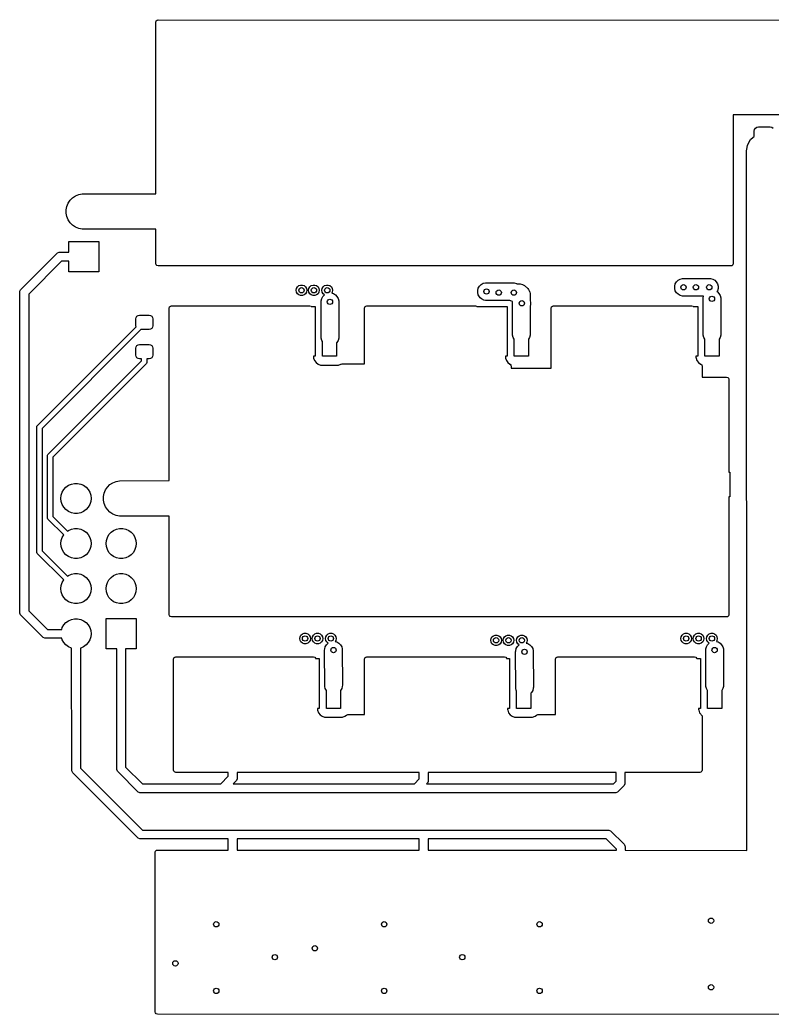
# Model space of a CAD drawing. Extents: x 40 to 339, y -158 to -43.
# Drawn here: x 203.1 to 245.4, y -157.7 to -101.7 of the extents above; entities that cross this region are included whole.
import ezdxf

# ---------------------------------------------------------------- set-up
doc = ezdxf.new("R2010")
doc.units = 0
doc.layers.add('BLACK', color=7, linetype='CONTINUOUS')

msp = doc.modelspace()

# ---------------------------------------------------------------- linework, layer by layer
at = {"layer": 'BLACK', "linetype": 'CONTINUOUS'}
for p, q in [((210.75, -101.775361), (210.769685, -101.708322)), ((210.75, -111.437175), (210.75, -101.775361)), ((210.769685, -101.708322), (210.822489, -101.662567)), ((210.822489, -101.662567), (210.874026, -101.651362)), ((210.874026, -101.651362), (328, -101.682198)), ((246.75, -107), (243.25, -107)), ((243.25, -107), (243.25, -115.376)), ((244.425, -107.919807), (244.44403, -107.824136)), ((244.425, -108.207111), (244.425, -107.919807)), ((244.44403, -107.824136), (244.498223, -107.74303)), ((244.498223, -107.74303), (244.579329, -107.688837)), ((244.579329, -107.688837), (244.675, -107.669807)), ((244.675, -107.669807), (245.325, -107.669807)), ((245.325, -107.669807), (245.420671, -107.688837)), ((245.420671, -107.688837), (245.501777, -107.74303)), ((244.04306, -108.729522), (244.118079, -108.54841)), ((244.118079, -108.54841), (244.22699, -108.385414)), ((244.22699, -108.385414), (244.365607, -108.246797)), ((244.365607, -108.246797), (244.425, -108.207111)), ((244, -109.019807), (244.004815, -108.92179)), ((244.004587, -148.391494), (244, -109.019807)), ((244.004815, -108.92179), (244.04306, -108.729522)), ((206.409715, -111.47806), (206.601983, -111.439815)), ((206.601983, -111.439815), (210.75, -111.437175)), ((205.74306, -112.144715), (205.818079, -111.963603)), ((205.818079, -111.963603), (205.92699, -111.800607)), ((205.92699, -111.800607), (206.065607, -111.66199)), ((206.065607, -111.66199), (206.228603, -111.553079)), ((206.228603, -111.553079), (206.409715, -111.47806)), ((205.704815, -112.336983), (205.74306, -112.144715)), ((205.704815, -112.533017), (205.704815, -112.336983)), ((205.74306, -112.725285), (205.704815, -112.533017)), ((205.818079, -112.906397), (205.74306, -112.725285)), ((205.92699, -113.069393), (205.818079, -112.906397)), ((206.065607, -113.20801), (205.92699, -113.069393)), ((206.228603, -113.316921), (206.065607, -113.20801)), ((206.409715, -113.39194), (206.228603, -113.316921)), ((206.601983, -113.430185), (206.409715, -113.39194)), ((206.7, -113.435), (206.601983, -113.430185)), ((210.75, -113.432423), (206.7, -113.435)), ((210.75, -115.376), (210.75, -113.432423)), ((205.85, -114.727919), (205.85, -114.125)), ((205.85, -114.125), (207.55, -114.125)), ((207.55, -114.125), (207.55, -115.825)), ((203.142431, -116.835808), (205.173223, -114.798223)), ((205.173223, -114.798223), (205.211102, -114.767137)), ((205.211102, -114.767137), (205.211107, -114.767133)), ((205.211107, -114.767133), (205.301227, -114.729804)), ((205.301227, -114.729804), (205.85, -114.727919)), ((205.447463, -115.224665), (203.595237, -117.083087)), ((205.85, -115.223282), (205.447463, -115.224665)), ((205.85, -115.825), (205.85, -115.223282)), ((210.761206, -115.427511), (210.75, -115.376)), ((243.25, -115.376), (243.230315, -115.443039)), ((207.55, -115.825), (205.85, -115.825)), ((210.806961, -115.480315), (210.761206, -115.427511)), ((210.874, -115.5), (210.806961, -115.480315)), ((243.126, -115.5), (210.874, -115.5)), ((243.177511, -115.488794), (243.126, -115.5)), ((243.230315, -115.443039), (243.177511, -115.488794)), ((229.05812, -116.540824), (229.171158, -116.47556)), ((229.171158, -116.47556), (229.297237, -116.441777)), ((229.297237, -116.441777), (229.427763, -116.441777)), ((229.427763, -116.441777), (229.470694, -116.45328)), ((229.470694, -116.45328), (230, -116.45)), ((230, -116.45), (230.063, -116.454129)), ((230.063, -116.454129), (230.85, -116.45)), ((230.85, -116.45), (230.915248, -116.454277)), ((230.915248, -116.454277), (230.915263, -116.454277)), ((230.915263, -116.454277), (231.041342, -116.48806)), ((231.041342, -116.48806), (231.064766, -116.501583)), ((231.064766, -116.501583), (231.2, -116.5)), ((231.2, -116.5), (231.265248, -116.504277)), ((239.98806, -116.508658), (240.053323, -116.395619)), ((240.053323, -116.395619), (240.145619, -116.303323)), ((240.145619, -116.303323), (240.258658, -116.23806)), ((240.258658, -116.23806), (240.384737, -116.204278)), ((240.384737, -116.204278), (240.5, -116.2)), ((240.5, -116.2), (240.551077, -116.203348)), ((240.551077, -116.203348), (241.15, -116.2)), ((241.15, -116.2), (241.18949, -116.202588)), ((241.18949, -116.202588), (241.35, -116.2)), ((241.35, -116.2), (241.402745, -116.203457)), ((241.402745, -116.203457), (241.9, -116.2)), ((241.9, -116.2), (241.965263, -116.204278)), ((241.965263, -116.204278), (242.091342, -116.23806)), ((242.091342, -116.23806), (242.204381, -116.303323)), ((242.204381, -116.303323), (242.296677, -116.395619)), ((242.296677, -116.395619), (242.36194, -116.508658)), ((203.1, -116.975), (203.104804, -116.926227)), ((203.104804, -135.048773), (203.1, -116.975)), ((203.104804, -116.926227), (203.142133, -116.836107)), ((203.142133, -116.836107), (203.142431, -116.835808)), ((218.65, -116.86875), (218.668092, -116.766144)), ((218.668092, -116.971356), (218.65, -116.86875)), ((218.668092, -116.766144), (218.720187, -116.675914)), ((218.720187, -117.061586), (218.668092, -116.971356)), ((218.720187, -116.675914), (218.8, -116.608942)), ((218.8, -117.128558), (218.720187, -117.061586)), ((218.8, -116.608942), (218.897906, -116.573308)), ((218.897906, -116.573308), (219.002094, -116.573308)), ((219.002094, -116.573308), (219.1, -116.608942)), ((219.1, -116.608942), (219.179813, -116.675914)), ((219.179813, -117.061586), (219.1, -117.128558)), ((219.179813, -116.675914), (219.231908, -116.766144)), ((219.231908, -116.971356), (219.179813, -117.061586)), ((219.231908, -116.766144), (219.25, -116.86875)), ((219.25, -116.86875), (219.231908, -116.971356)), ((219.35, -116.86875), (219.368092, -116.766144)), ((219.368092, -116.971356), (219.35, -116.86875)), ((219.368092, -116.766144), (219.420187, -116.675914)), ((219.420187, -117.061586), (219.368092, -116.971356)), ((219.420187, -116.675914), (219.5, -116.608942)), ((219.5, -117.128558), (219.420187, -117.061586)), ((219.5, -116.608942), (219.597906, -116.573308)), ((219.597906, -116.573308), (219.702094, -116.573308)), ((219.702094, -116.573308), (219.8, -116.608942)), ((219.8, -116.608942), (219.879813, -116.675914)), ((219.879813, -117.061586), (219.8, -117.128558)), ((219.879813, -116.675914), (219.931908, -116.766144)), ((219.931908, -116.971356), (219.879813, -117.061586)), ((219.931908, -116.766144), (219.95, -116.86875)), ((219.95, -116.86875), (219.931908, -116.971356)), ((220.1, -116.86875), (220.118092, -116.766144)), ((220.118092, -116.971356), (220.1, -116.86875)), ((220.118092, -116.766144), (220.170187, -116.675914)), ((220.170187, -117.061586), (220.118092, -116.971356)), ((220.170187, -116.675914), (220.25, -116.608942)), ((220.244091, -117.1236), (220.170187, -117.061586)), ((220.25, -116.608942), (220.347906, -116.573308)), ((220.347906, -116.573308), (220.452094, -116.573308)), ((220.452094, -116.573308), (220.55, -116.608942)), ((220.55, -116.608942), (220.629813, -116.675914)), ((220.629813, -116.675914), (220.681908, -116.766144)), ((220.681908, -116.971356), (220.647142, -117.03157)), ((220.647142, -117.03157), (220.741342, -117.05681)), ((220.681908, -116.766144), (220.7, -116.86875)), ((220.7, -116.86875), (220.681908, -116.971356)), ((220.741342, -117.05681), (220.854381, -117.122073)), ((228.866777, -116.872237), (228.90056, -116.746158)), ((228.866777, -117.002763), (228.866777, -116.872237)), ((228.90056, -117.128842), (228.866777, -117.002763)), ((228.90056, -116.746158), (228.965824, -116.63312)), ((228.965824, -116.63312), (229.05812, -116.540824)), ((231.265248, -116.504277), (231.265263, -116.504277)), ((231.265263, -116.504277), (231.391342, -116.53806)), ((231.391342, -116.53806), (231.504381, -116.603323)), ((231.504381, -116.603323), (231.504437, -116.603379)), ((231.504437, -116.603379), (231.678554, -116.771447)), ((231.678554, -116.771447), (231.721669, -116.820611)), ((231.721669, -116.820611), (231.721677, -116.820619)), ((231.721677, -116.820619), (231.78694, -116.933658)), ((231.78694, -116.933658), (231.791527, -116.950777)), ((231.791527, -116.950777), (231.820723, -117.059737)), ((231.820723, -117.059737), (231.820723, -117.059857)), ((231.820723, -117.059857), (231.823992, -117.453637)), ((239.954278, -116.634737), (239.98806, -116.508658)), ((239.954278, -116.765263), (239.954278, -116.634737)), ((239.98806, -116.891342), (239.954278, -116.765263)), ((240.053323, -117.004381), (239.98806, -116.891342)), ((240.145619, -117.096677), (240.053323, -117.004381)), ((242.36194, -116.891342), (242.333211, -116.9411)), ((242.333211, -116.9411), (242.354381, -116.953323)), ((242.354381, -116.953323), (242.446677, -117.045619)), ((242.36194, -116.508658), (242.395722, -116.634737)), ((242.395722, -116.765263), (242.36194, -116.891342)), ((242.395722, -116.634737), (242.395722, -116.765263)), ((242.446677, -117.045619), (242.51194, -117.158658)), ((203.595237, -117.083087), (203.599974, -134.902605)), ((218.897906, -117.164192), (218.8, -117.128558)), ((219.002094, -117.164192), (218.897906, -117.164192)), ((219.1, -117.128558), (219.002094, -117.164192)), ((219.597906, -117.164192), (219.5, -117.128558)), ((219.702094, -117.164192), (219.597906, -117.164192)), ((219.8, -117.128558), (219.702094, -117.164192)), ((220.05, -117.51875), (220.054278, -117.453487)), ((220.054278, -119.564013), (220.05, -117.51875)), ((220.054278, -117.453487), (220.08806, -117.327408)), ((220.08806, -117.327408), (220.153323, -117.214369)), ((220.153323, -117.214369), (220.244091, -117.1236)), ((220.854381, -117.122073), (220.946677, -117.214369)), ((220.946677, -117.214369), (221.01194, -117.327408)), ((221.01194, -117.327408), (221.045722, -117.453487)), ((221.045722, -117.453487), (221.05, -119.49875)), ((228.965824, -117.24188), (228.90056, -117.128842)), ((229.008947, -117.291053), (228.965824, -117.24188)), ((229.070609, -117.346667), (229.008947, -117.291053)), ((229.070619, -117.346677), (229.070609, -117.346667)), ((229.183658, -117.41194), (229.070619, -117.346677)), ((229.199348, -117.416144), (229.183658, -117.41194)), ((229.309737, -117.445723), (229.199348, -117.416144)), ((229.309752, -117.445723), (229.309737, -117.445723)), ((229.375, -117.45), (229.309752, -117.445723)), ((230.037373, -117.445894), (229.375, -117.45)), ((230.1, -117.45), (230.037373, -117.445894)), ((230.682681, -117.446942), (230.1, -117.45)), ((230.708658, -117.46194), (230.682681, -117.446942)), ((230.735301, -117.469079), (230.708658, -117.46194)), ((230.828063, -117.493934), (230.735301, -117.469079)), ((230.825, -117.625), (230.828684, -117.568789)), ((230.828684, -117.568789), (230.828063, -117.493934)), ((231.823992, -117.453637), (231.827483, -117.466664)), ((231.827483, -117.466664), (231.845723, -117.534737)), ((231.845723, -117.534737), (231.845723, -117.665263)), ((240.258658, -117.16194), (240.145619, -117.096677)), ((240.384737, -117.195722), (240.258658, -117.16194)), ((240.45, -117.2), (240.384737, -117.195722)), ((241.094993, -117.196394), (240.45, -117.2)), ((241.15, -117.2), (241.094993, -117.196394)), ((241.310509, -117.197411), (241.15, -117.2)), ((241.35, -117.2), (241.310509, -117.197411)), ((241.577406, -117.198418), (241.35, -117.2)), ((241.55, -117.35), (241.554278, -117.284737)), ((241.554278, -119.395263), (241.55, -117.35)), ((241.554278, -117.284737), (241.577406, -117.198418)), ((242.51194, -117.158658), (242.545722, -117.284737)), ((242.545722, -117.284737), (242.55, -119.33)), ((211.5, -117.874), (211.519685, -117.806961)), ((211.5, -127.582735), (211.5, -117.874)), ((211.519685, -117.806961), (211.572489, -117.761206)), ((211.572489, -117.761206), (211.624, -117.75)), ((211.624, -117.75), (219.4255, -117.75)), ((219.4255, -117.75), (219.492539, -117.769685)), ((219.492539, -117.769685), (219.501477, -117.78)), ((219.501477, -117.78), (219.725, -117.78)), ((219.725, -117.78), (219.725, -118.58)), ((222.5, -117.874), (222.519685, -117.806961)), ((222.5, -121), (222.5, -117.874)), ((222.519685, -117.806961), (222.525, -117.802355)), ((222.525, -117.802355), (222.525, -117.78)), ((222.525, -117.78), (222.5508, -117.78)), ((222.5508, -117.78), (222.572489, -117.761206)), ((222.572489, -117.761206), (222.624, -117.75)), ((222.624, -117.75), (228.733817, -117.75)), ((228.733817, -117.75), (228.800856, -117.769685)), ((228.800856, -117.769685), (228.802708, -117.770898)), ((228.802708, -117.770898), (228.81633, -117.78)), ((228.81633, -117.78), (230.525, -117.78)), ((230.525, -117.78), (230.525, -118.58)), ((230.829278, -119.395263), (230.825, -117.625)), ((231.845723, -117.665263), (231.821198, -117.75679)), ((231.821198, -117.75679), (231.825, -119.33)), ((233, -117.874), (233.019685, -117.806961)), ((233, -121.25), (233, -117.874)), ((233.019685, -117.806961), (233.072489, -117.761206)), ((233.072489, -117.761206), (233.124, -117.75)), ((233.124, -117.75), (240.9255, -117.75)), ((240.9255, -117.75), (240.992539, -117.769685)), ((240.992539, -117.769685), (241.001477, -117.78)), ((241.001477, -117.78), (241.25, -117.78)), ((241.25, -117.78), (241.25, -118.58)), ((209.625, -118.475), (209.640224, -118.398463)), ((209.625, -118.875), (209.625, -118.475)), ((209.640224, -118.398463), (209.683579, -118.333579)), ((209.683579, -118.333579), (209.748463, -118.290224)), ((209.748463, -118.290224), (209.825, -118.275)), ((209.825, -118.275), (210.375, -118.275)), ((210.375, -118.275), (210.451537, -118.290224)), ((210.451537, -118.290224), (210.516421, -118.333579)), ((210.516421, -118.333579), (210.559776, -118.398463)), ((210.559776, -118.398463), (210.575, -118.475)), ((210.575, -118.475), (210.575, -118.875)), ((219.725, -118.58), (219.725, -120.58)), ((230.525, -118.58), (230.525, -120.58)), ((241.25, -118.58), (241.25, -120.58)), ((204.075279, -124.491665), (209.635471, -118.927643)), ((209.908274, -119.075), (204.347156, -124.639947)), ((209.635471, -118.927643), (209.625, -118.875)), ((210.375, -119.075), (209.908274, -119.075)), ((210.451537, -119.059776), (210.375, -119.075)), ((210.516421, -119.016421), (210.451537, -119.059776)), ((210.559776, -118.951537), (210.516421, -119.016421)), ((210.575, -118.875), (210.559776, -118.951537)), ((220.08806, -119.690092), (220.054278, -119.564013)), ((220.125, -119.754074), (220.08806, -119.690092)), ((220.125, -120.58), (220.125, -119.754074)), ((220.946677, -119.803131), (220.925, -119.824808)), ((220.925, -119.824808), (220.925, -120.58)), ((221.01194, -119.690092), (220.946677, -119.803131)), ((221.045722, -119.564013), (221.01194, -119.690092)), ((221.05, -119.49875), (221.045722, -119.564013)), ((230.86306, -119.521342), (230.829278, -119.395263)), ((230.925, -119.628625), (230.86306, -119.521342)), ((230.925, -120.58), (230.925, -119.628625)), ((231.78694, -119.521342), (231.725, -119.628625)), ((231.725, -119.628625), (231.725, -120.58)), ((231.820722, -119.395263), (231.78694, -119.521342)), ((231.825, -119.33), (231.820722, -119.395263)), ((241.58806, -119.521342), (241.554278, -119.395263)), ((241.65, -119.628625), (241.58806, -119.521342)), ((241.65, -120.58), (241.65, -119.628625)), ((242.51194, -119.521342), (242.45, -119.628625)), ((242.45, -119.628625), (242.45, -120.58)), ((242.545722, -119.395263), (242.51194, -119.521342)), ((242.55, -119.33), (242.545722, -119.395263)), ((209.625, -120.125), (209.640224, -120.048463)), ((209.625, -120.525), (209.625, -120.125)), ((209.640224, -120.048463), (209.683579, -119.983579)), ((209.683579, -119.983579), (209.748463, -119.940224)), ((209.748463, -119.940224), (209.825, -119.925)), ((209.825, -119.925), (210.375, -119.925)), ((210.375, -119.925), (210.451537, -119.940224)), ((210.451537, -119.940224), (210.516421, -119.983579)), ((210.516421, -119.983579), (210.559776, -120.048463)), ((210.559776, -120.048463), (210.575, -120.125)), ((210.575, -120.125), (210.575, -120.525)), ((204.675279, -126.116665), (209.952434, -120.835465)), ((210.224721, -120.983335), (204.947195, -126.264904)), ((209.640224, -120.601537), (209.625, -120.525)), ((209.683579, -120.666421), (209.640224, -120.601537)), ((209.748463, -120.709776), (209.683579, -120.666421)), ((209.825, -120.725), (209.748463, -120.709776)), ((209.951908, -120.725), (209.825, -120.725)), ((209.952434, -120.835465), (209.951908, -120.725)), ((210.247118, -120.929263), (210.224721, -120.983335)), ((210.25, -120.9), (210.247118, -120.929263)), ((210.375, -120.725), (210.249165, -120.725)), ((210.249165, -120.725), (210.25, -120.9)), ((210.451537, -120.709776), (210.375, -120.725)), ((210.516421, -120.666421), (210.451537, -120.709776)), ((210.559776, -120.601537), (210.516421, -120.666421)), ((210.575, -120.525), (210.559776, -120.601537)), ((219.725, -120.58), (219.6245, -120.58)), ((219.6245, -120.58), (219.6245, -120.62787)), ((219.6245, -120.62787), (219.624501, -120.627876)), ((219.624501, -120.627876), (219.630908, -120.687483)), ((219.630908, -120.687483), (219.681202, -120.822328)), ((219.681202, -120.822328), (219.681206, -120.822335)), ((219.681206, -120.822335), (219.767452, -120.937544)), ((219.767452, -120.937544), (219.767455, -120.937547)), ((219.767455, -120.937547), (219.882664, -121.023793)), ((220.925, -120.58), (220.125, -120.58)), ((230.525, -120.58), (230.4245, -120.58)), ((230.4245, -120.58), (230.4245, -120.62787)), ((230.4245, -120.62787), (230.424501, -120.627876)), ((230.424501, -120.627876), (230.430908, -120.687483)), ((230.430908, -120.687483), (230.481202, -120.822328)), ((230.481202, -120.822328), (230.481206, -120.822335)), ((230.481206, -120.822335), (230.567452, -120.937544)), ((230.567452, -120.937544), (230.567455, -120.937547)), ((230.567455, -120.937547), (230.682663, -121.023792)), ((231.725, -120.58), (230.925, -120.58)), ((241.25, -120.58), (241.1495, -120.58)), ((241.1495, -120.58), (241.1495, -120.62787)), ((241.1495, -120.62787), (241.149501, -120.627876)), ((241.149501, -120.627876), (241.155908, -120.687483)), ((241.155908, -120.687483), (241.206202, -120.822328)), ((241.206202, -120.822328), (241.206206, -120.822335)), ((241.206206, -120.822335), (241.292452, -120.937544)), ((241.292452, -120.937544), (241.292455, -120.937547)), ((241.292455, -120.937547), (241.407664, -121.023793)), ((242.45, -120.58), (241.65, -120.58)), ((219.882664, -121.023793), (219.882671, -121.023797)), ((219.882671, -121.023797), (220.017517, -121.074091)), ((220.017517, -121.074091), (220.017516, -121.074091)), ((220.017516, -121.074091), (220.024444, -121.074835)), ((220.024444, -121.074835), (220.077127, -121.0805)), ((220.077127, -121.0805), (220.972872, -121.080499)), ((220.972872, -121.080499), (221.032483, -121.074091)), ((221.032483, -121.074091), (221.167331, -121.023796)), ((221.167331, -121.023796), (221.167336, -121.023791)), ((221.167336, -121.023791), (221.175109, -121.019548)), ((221.175109, -121.019548), (221.175933, -121.021057)), ((221.175933, -121.021057), (221.231543, -121.000316)), ((221.231543, -121.000316), (221.240389, -121)), ((221.240389, -121), (222.5, -121)), ((230.682663, -121.023792), (230.682665, -121.023793)), ((230.682665, -121.023793), (230.682669, -121.023796)), ((230.682669, -121.023796), (230.682673, -121.023797)), ((230.682673, -121.023797), (230.685424, -121.0253)), ((230.685424, -121.0253), (230.687649, -121.027525)), ((230.687649, -121.027525), (230.689769, -121.029112)), ((230.689769, -121.029112), (230.68954, -121.029416)), ((230.68954, -121.029416), (230.734831, -121.074704)), ((230.734831, -121.074704), (230.75, -121.134134)), ((230.75, -121.134134), (230.75, -121.25)), ((230.75, -121.25), (233, -121.25)), ((241.407664, -121.023793), (241.407666, -121.023794)), ((241.407666, -121.023794), (241.407669, -121.023796)), ((241.407669, -121.023796), (241.419331, -121.028145)), ((241.419331, -121.028145), (241.475264, -121.070014)), ((241.475264, -121.070014), (241.499684, -121.135477)), ((241.499684, -121.135477), (241.5, -121.144328)), ((241.5, -121.144328), (241.5, -121.75)), ((241.5, -121.75), (242.876, -121.75)), ((242.876, -121.75), (242.943039, -121.769685)), ((242.943039, -121.769685), (242.988794, -121.822489)), ((242.988794, -121.822489), (243, -121.874)), ((243, -121.874), (243, -127.1)), ((204.05, -124.575), (204.052882, -124.545736)), ((204.052882, -131.629263), (204.05, -124.575)), ((204.052882, -124.545736), (204.062159, -124.523339)), ((204.062159, -124.523339), (204.075279, -124.491665)), ((204.347156, -124.639947), (204.349976, -131.541789)), ((204.65, -126.2), (204.652882, -126.170736)), ((204.652882, -129.689263), (204.65, -126.2)), ((204.652882, -126.170736), (204.662159, -126.148339)), ((204.662159, -126.148339), (204.675279, -126.116665)), ((204.947195, -126.264904), (204.949951, -129.601712)), ((243, -127.1), (243.05, -127.1)), ((243.05, -127.1), (243.05, -128.5)), ((208.165607, -127.80699), (208.328603, -127.698079)), ((208.328603, -127.698079), (208.509715, -127.62306)), ((208.509715, -127.62306), (208.701983, -127.584815)), ((208.701983, -127.584815), (211.5, -127.582735)), ((205.428575, -128.403275), (205.483486, -128.234274)), ((205.483486, -128.234274), (205.572336, -128.080383)), ((205.572336, -128.080383), (205.691239, -127.948327)), ((205.691239, -127.948327), (205.835, -127.843878)), ((205.835, -127.843878), (205.997336, -127.771602)), ((205.997336, -127.771602), (206.171151, -127.734656)), ((206.171151, -127.734656), (206.348849, -127.734656)), ((206.348849, -127.734656), (206.522664, -127.771602)), ((206.522664, -127.771602), (206.685, -127.843878)), ((206.685, -127.843878), (206.828761, -127.948327)), ((206.828761, -127.948327), (206.947664, -128.080383)), ((206.947664, -128.080383), (207.036514, -128.234274)), ((207.036514, -128.234274), (207.091425, -128.403275)), ((207.84306, -128.289715), (207.918079, -128.108603)), ((207.918079, -128.108603), (208.02699, -127.945607)), ((208.02699, -127.945607), (208.165607, -127.80699)), ((205.41, -128.58), (205.428575, -128.403275)), ((205.428575, -128.756725), (205.41, -128.58)), ((205.483486, -128.925726), (205.428575, -128.756725)), ((207.091425, -128.756725), (207.036514, -128.925726)), ((207.091425, -128.403275), (207.11, -128.58)), ((207.11, -128.58), (207.091425, -128.756725)), ((207.804815, -128.481983), (207.84306, -128.289715)), ((207.804815, -128.678017), (207.804815, -128.481983)), ((207.84306, -128.870285), (207.804815, -128.678017)), ((243.05, -128.5), (243, -128.5)), ((243, -128.5), (243, -135.126)), ((205.572336, -129.079617), (205.483486, -128.925726)), ((205.691239, -129.211673), (205.572336, -129.079617)), ((205.835, -129.316122), (205.691239, -129.211673)), ((205.997336, -129.388398), (205.835, -129.316122)), ((206.685, -129.316122), (206.522664, -129.388398)), ((206.828761, -129.211673), (206.685, -129.316122)), ((206.947664, -129.079617), (206.828761, -129.211673)), ((207.036514, -128.925726), (206.947664, -129.079617)), ((207.918079, -129.051397), (207.84306, -128.870285)), ((208.02699, -129.214393), (207.918079, -129.051397)), ((208.165607, -129.35301), (208.02699, -129.214393)), ((208.328603, -129.461921), (208.165607, -129.35301)), ((204.675279, -129.743335), (204.652882, -129.689263)), ((204.693934, -129.766066), (204.675279, -129.743335)), ((205.564396, -130.634135), (204.693934, -129.766066)), ((204.949951, -129.601712), (205.776727, -130.426215)), ((206.171151, -129.425344), (205.997336, -129.388398)), ((206.348849, -129.425344), (206.171151, -129.425344)), ((206.522664, -129.388398), (206.348849, -129.425344)), ((208.509715, -129.53694), (208.328603, -129.461921)), ((208.701983, -129.575185), (208.509715, -129.53694)), ((208.8, -129.58), (208.701983, -129.575185)), ((211.5, -129.577993), (208.8, -129.58)), ((211.5, -135.126), (211.5, -129.577993)), ((205.776727, -130.426215), (205.835, -130.383878)), ((205.835, -130.383878), (205.997336, -130.311602)), ((205.997336, -130.311602), (206.171151, -130.274656)), ((206.171151, -130.274656), (206.348849, -130.274656)), ((206.348849, -130.274656), (206.522664, -130.311602)), ((206.522664, -130.311602), (206.685, -130.383878)), ((206.685, -130.383878), (206.828761, -130.488327)), ((206.828761, -130.488327), (206.947664, -130.620383)), ((208.112336, -130.620383), (208.231239, -130.488327)), ((208.231239, -130.488327), (208.375, -130.383878)), ((208.375, -130.383878), (208.537336, -130.311602)), ((208.537336, -130.311602), (208.711151, -130.274656)), ((208.711151, -130.274656), (208.888849, -130.274656)), ((208.888849, -130.274656), (209.062664, -130.311602)), ((209.062664, -130.311602), (209.225, -130.383878)), ((209.225, -130.383878), (209.368761, -130.488327)), ((209.368761, -130.488327), (209.487664, -130.620383)), ((205.41, -131.12), (205.428575, -130.943275)), ((205.428575, -130.943275), (205.483486, -130.774274)), ((205.483486, -130.774274), (205.564396, -130.634135)), ((206.947664, -130.620383), (207.036514, -130.774274)), ((207.036514, -130.774274), (207.091425, -130.943275)), ((207.091425, -130.943275), (207.11, -131.12)), ((207.95, -131.12), (207.968575, -130.943275)), ((207.968575, -130.943275), (208.023486, -130.774274)), ((208.023486, -130.774274), (208.112336, -130.620383)), ((209.487664, -130.620383), (209.576514, -130.774274)), ((209.576514, -130.774274), (209.631425, -130.943275)), ((209.631425, -130.943275), (209.65, -131.12)), ((204.349976, -131.541789), (205.776998, -132.966019)), ((205.428575, -131.296725), (205.41, -131.12)), ((205.483486, -131.465726), (205.428575, -131.296725)), ((205.572336, -131.619617), (205.483486, -131.465726)), ((205.691239, -131.751673), (205.572336, -131.619617)), ((206.947664, -131.619617), (206.828761, -131.751673)), ((207.036514, -131.465726), (206.947664, -131.619617)), ((207.091425, -131.296725), (207.036514, -131.465726)), ((207.11, -131.12), (207.091425, -131.296725)), ((207.968575, -131.296725), (207.95, -131.12)), ((208.023486, -131.465726), (207.968575, -131.296725)), ((208.112336, -131.619617), (208.023486, -131.465726)), ((208.231239, -131.751673), (208.112336, -131.619617)), ((209.487664, -131.619617), (209.368761, -131.751673)), ((209.576514, -131.465726), (209.487664, -131.619617)), ((209.631425, -131.296725), (209.576514, -131.465726)), ((209.65, -131.12), (209.631425, -131.296725)), ((204.075279, -131.683335), (204.052882, -131.629263)), ((204.093934, -131.706066), (204.075279, -131.683335)), ((205.564573, -133.173827), (204.093934, -131.706066)), ((205.835, -131.856122), (205.691239, -131.751673)), ((205.997336, -131.928398), (205.835, -131.856122)), ((206.171151, -131.965344), (205.997336, -131.928398)), ((206.348849, -131.965344), (206.171151, -131.965344)), ((206.522664, -131.928398), (206.348849, -131.965344)), ((206.685, -131.856122), (206.522664, -131.928398)), ((206.828761, -131.751673), (206.685, -131.856122)), ((208.375, -131.856122), (208.231239, -131.751673)), ((208.537336, -131.928398), (208.375, -131.856122)), ((208.711151, -131.965344), (208.537336, -131.928398)), ((208.888849, -131.965344), (208.711151, -131.965344)), ((209.062664, -131.928398), (208.888849, -131.965344)), ((209.225, -131.856122), (209.062664, -131.928398)), ((209.368761, -131.751673), (209.225, -131.856122)), ((205.483486, -133.314274), (205.564573, -133.173827)), ((205.776998, -132.966019), (205.835, -132.923878)), ((205.835, -132.923878), (205.997336, -132.851602)), ((205.997336, -132.851602), (206.171151, -132.814656)), ((206.171151, -132.814656), (206.348849, -132.814656)), ((206.348849, -132.814656), (206.522664, -132.851602)), ((206.522664, -132.851602), (206.685, -132.923878)), ((206.685, -132.923878), (206.828761, -133.028327)), ((206.828761, -133.028327), (206.947664, -133.160383)), ((206.947664, -133.160383), (207.036514, -133.314274)), ((208.023486, -133.314274), (208.112336, -133.160383)), ((208.112336, -133.160383), (208.231239, -133.028327)), ((208.231239, -133.028327), (208.375, -132.923878)), ((208.375, -132.923878), (208.537336, -132.851602)), ((208.537336, -132.851602), (208.711151, -132.814656)), ((208.711151, -132.814656), (208.888849, -132.814656)), ((208.888849, -132.814656), (209.062664, -132.851602)), ((209.062664, -132.851602), (209.225, -132.923878)), ((209.225, -132.923878), (209.368761, -133.028327)), ((209.368761, -133.028327), (209.487664, -133.160383)), ((209.487664, -133.160383), (209.576514, -133.314274)), ((205.41, -133.66), (205.428575, -133.483275)), ((205.428575, -133.836725), (205.41, -133.66)), ((205.428575, -133.483275), (205.483486, -133.314274)), ((205.483486, -134.005726), (205.428575, -133.836725)), ((207.036514, -133.314274), (207.091425, -133.483275)), ((207.091425, -133.836725), (207.036514, -134.005726)), ((207.091425, -133.483275), (207.11, -133.66)), ((207.11, -133.66), (207.091425, -133.836725)), ((207.95, -133.66), (207.968575, -133.483275)), ((207.968575, -133.836725), (207.95, -133.66)), ((207.968575, -133.483275), (208.023486, -133.314274)), ((208.023486, -134.005726), (207.968575, -133.836725)), ((209.576514, -133.314274), (209.631425, -133.483275)), ((209.631425, -133.836725), (209.576514, -134.005726)), ((209.631425, -133.483275), (209.65, -133.66)), ((209.65, -133.66), (209.631425, -133.836725)), ((205.572336, -134.159617), (205.483486, -134.005726)), ((205.691239, -134.291673), (205.572336, -134.159617)), ((205.835, -134.396122), (205.691239, -134.291673)), ((205.997336, -134.468398), (205.835, -134.396122)), ((206.685, -134.396122), (206.522664, -134.468398)), ((206.828761, -134.291673), (206.685, -134.396122)), ((206.947664, -134.159617), (206.828761, -134.291673)), ((207.036514, -134.005726), (206.947664, -134.159617)), ((208.112336, -134.159617), (208.023486, -134.005726)), ((208.231239, -134.291673), (208.112336, -134.159617)), ((208.375, -134.396122), (208.231239, -134.291673)), ((208.537336, -134.468398), (208.375, -134.396122)), ((209.225, -134.396122), (209.062664, -134.468398)), ((209.368761, -134.291673), (209.225, -134.396122)), ((209.487664, -134.159617), (209.368761, -134.291673)), ((209.576514, -134.005726), (209.487664, -134.159617)), ((203.599974, -134.902605), (204.657551, -135.954377)), ((206.171151, -134.505344), (205.997336, -134.468398)), ((206.348849, -134.505344), (206.171151, -134.505344)), ((206.522664, -134.468398), (206.348849, -134.505344)), ((208.711151, -134.505344), (208.537336, -134.468398)), ((208.888849, -134.505344), (208.711151, -134.505344)), ((209.062664, -134.468398), (208.888849, -134.505344)), ((203.142133, -135.138893), (203.104804, -135.048773)), ((203.142137, -135.138897), (203.142133, -135.138893)), ((203.173223, -135.176777), (203.142137, -135.138897)), ((204.410925, -136.407685), (203.173223, -135.176777)), ((205.691239, -135.568327), (205.835, -135.463878)), ((205.835, -135.463878), (205.997336, -135.391602)), ((205.997336, -135.391602), (206.171151, -135.354656)), ((206.171151, -135.354656), (206.348849, -135.354656)), ((206.348849, -135.354656), (206.522664, -135.391602)), ((206.522664, -135.391602), (206.685, -135.463878)), ((206.685, -135.463878), (206.828761, -135.568327)), ((207.95, -137.05), (207.95, -135.35)), ((207.95, -135.35), (209.65, -135.35)), ((209.65, -135.35), (209.65, -137.05)), ((211.511206, -135.177511), (211.5, -135.126)), ((211.556961, -135.230315), (211.511206, -135.177511)), ((211.624, -135.25), (211.556961, -135.230315)), ((242.876, -135.25), (211.624, -135.25)), ((242.927511, -135.238794), (242.876, -135.25)), ((242.980315, -135.193039), (242.927511, -135.238794)), ((243, -135.126), (242.980315, -135.193039)), ((204.657551, -135.954377), (205.451665, -135.952207)), ((205.451665, -135.952207), (205.483486, -135.854274)), ((205.483486, -135.854274), (205.572336, -135.700383)), ((205.572336, -135.700383), (205.691239, -135.568327)), ((206.828761, -135.568327), (206.947664, -135.700383)), ((206.947664, -135.700383), (207.036514, -135.854274)), ((207.036514, -135.854274), (207.091425, -136.023275)), ((207.091425, -136.023275), (207.11, -136.2)), ((204.411107, -136.407867), (204.410925, -136.407685)), ((204.501227, -136.445196), (204.411107, -136.407867)), ((204.55, -136.45), (204.501227, -136.445196)), ((205.451583, -136.447537), (204.55, -136.45)), ((205.483486, -136.545726), (205.451583, -136.447537)), ((205.572336, -136.699617), (205.483486, -136.545726)), ((207.036514, -136.545726), (206.947664, -136.699617)), ((207.091425, -136.376725), (207.036514, -136.545726)), ((207.11, -136.2), (207.091425, -136.376725)), ((218.85, -136.46875), (218.868092, -136.366144)), ((218.868092, -136.571356), (218.85, -136.46875)), ((218.868092, -136.366144), (218.920187, -136.275914)), ((218.920187, -136.661586), (218.868092, -136.571356)), ((218.920187, -136.275914), (219, -136.208942)), ((219, -136.728558), (218.920187, -136.661586)), ((219, -136.208942), (219.097906, -136.173308)), ((219.097906, -136.173308), (219.202094, -136.173308)), ((219.202094, -136.173308), (219.3, -136.208942)), ((219.3, -136.208942), (219.379813, -136.275914)), ((219.379813, -136.661586), (219.3, -136.728558)), ((219.379813, -136.275914), (219.431908, -136.366144)), ((219.431908, -136.571356), (219.379813, -136.661586)), ((219.431908, -136.366144), (219.45, -136.46875)), ((219.45, -136.46875), (219.431908, -136.571356)), ((219.55, -136.46875), (219.568092, -136.366144)), ((219.568092, -136.571356), (219.55, -136.46875)), ((219.568092, -136.366144), (219.620187, -136.275914)), ((219.620187, -136.661586), (219.568092, -136.571356)), ((219.620187, -136.275914), (219.7, -136.208942)), ((219.7, -136.728558), (219.620187, -136.661586)), ((219.7, -136.208942), (219.797906, -136.173308)), ((219.797906, -136.173308), (219.902094, -136.173308)), ((219.902094, -136.173308), (220, -136.208942)), ((220, -136.208942), (220.079813, -136.275914)), ((220.079813, -136.661586), (220, -136.728558)), ((220.079813, -136.275914), (220.131908, -136.366144)), ((220.131908, -136.571356), (220.079813, -136.661586)), ((220.131908, -136.366144), (220.15, -136.46875)), ((220.15, -136.46875), (220.131908, -136.571356)), ((220.3, -136.46875), (220.318092, -136.366144)), ((220.318092, -136.571356), (220.3, -136.46875)), ((220.318092, -136.366144), (220.370187, -136.275914)), ((220.370187, -136.661586), (220.318092, -136.571356)), ((220.370187, -136.275914), (220.45, -136.208942)), ((220.444091, -136.7236), (220.370187, -136.661586)), ((220.45, -136.208942), (220.547906, -136.173308)), ((220.547906, -136.173308), (220.652094, -136.173308)), ((220.652094, -136.173308), (220.75, -136.208942)), ((220.75, -136.208942), (220.829813, -136.275914)), ((220.829813, -136.275914), (220.881908, -136.366144)), ((220.881908, -136.571356), (220.847142, -136.63157)), ((220.847142, -136.63157), (220.941342, -136.65681)), ((220.881908, -136.366144), (220.9, -136.46875)), ((220.9, -136.46875), (220.881908, -136.571356)), ((220.941342, -136.65681), (221.054381, -136.722073)), ((229.6, -136.56875), (229.618092, -136.466144)), ((229.618092, -136.671356), (229.6, -136.56875)), ((229.618092, -136.466144), (229.670187, -136.375914)), ((229.670187, -136.375914), (229.75, -136.308942)), ((229.75, -136.308942), (229.847906, -136.273308)), ((229.847906, -136.273308), (229.952094, -136.273308)), ((229.952094, -136.273308), (230.05, -136.308942)), ((230.05, -136.308942), (230.129813, -136.375914)), ((230.129813, -136.375914), (230.181908, -136.466144)), ((230.181908, -136.466144), (230.2, -136.56875)), ((230.2, -136.56875), (230.181908, -136.671356)), ((230.3, -136.56875), (230.318092, -136.466144)), ((230.318092, -136.671356), (230.3, -136.56875)), ((230.318092, -136.466144), (230.370187, -136.375914)), ((230.370187, -136.375914), (230.45, -136.308942)), ((230.45, -136.308942), (230.547906, -136.273308)), ((230.547906, -136.273308), (230.652094, -136.273308)), ((230.652094, -136.273308), (230.75, -136.308942)), ((230.75, -136.308942), (230.829813, -136.375914)), ((230.829813, -136.375914), (230.881908, -136.466144)), ((230.881908, -136.466144), (230.9, -136.56875)), ((230.9, -136.56875), (230.881908, -136.671356)), ((231.05, -136.56875), (231.068092, -136.466144)), ((231.068092, -136.671356), (231.05, -136.56875)), ((231.068092, -136.466144), (231.120187, -136.375914)), ((231.120187, -136.375914), (231.2, -136.308942)), ((231.2, -136.308942), (231.297906, -136.273308)), ((231.297906, -136.273308), (231.402094, -136.273308)), ((231.402094, -136.273308), (231.5, -136.308942)), ((231.5, -136.308942), (231.579813, -136.375914)), ((231.579813, -136.375914), (231.631908, -136.466144)), ((231.631908, -136.466144), (231.65, -136.56875)), ((231.65, -136.56875), (231.631908, -136.671356)), ((240.3, -136.46875), (240.318092, -136.366144)), ((240.318092, -136.571356), (240.3, -136.46875)), ((240.318092, -136.366144), (240.370187, -136.275914)), ((240.370187, -136.661586), (240.318092, -136.571356)), ((240.370187, -136.275914), (240.45, -136.208942)), ((240.45, -136.728558), (240.370187, -136.661586)), ((240.45, -136.208942), (240.547906, -136.173308)), ((240.547906, -136.173308), (240.652094, -136.173308)), ((240.652094, -136.173308), (240.75, -136.208942)), ((240.75, -136.208942), (240.829813, -136.275914)), ((240.829813, -136.661586), (240.75, -136.728558)), ((240.829813, -136.275914), (240.881908, -136.366144)), ((240.881908, -136.571356), (240.829813, -136.661586)), ((240.881908, -136.366144), (240.9, -136.46875)), ((240.9, -136.46875), (240.881908, -136.571356)), ((241, -136.46875), (241.018092, -136.366144)), ((241.018092, -136.571356), (241, -136.46875)), ((241.018092, -136.366144), (241.070187, -136.275914)), ((241.070187, -136.661586), (241.018092, -136.571356)), ((241.070187, -136.275914), (241.15, -136.208942)), ((241.15, -136.728558), (241.070187, -136.661586)), ((241.15, -136.208942), (241.247906, -136.173308)), ((241.247906, -136.173308), (241.352094, -136.173308)), ((241.352094, -136.173308), (241.45, -136.208942)), ((241.45, -136.208942), (241.529813, -136.275914)), ((241.529813, -136.661586), (241.45, -136.728558)), ((241.529813, -136.275914), (241.581908, -136.366144)), ((241.581908, -136.571356), (241.529813, -136.661586)), ((241.581908, -136.366144), (241.6, -136.46875)), ((241.6, -136.46875), (241.581908, -136.571356)), ((241.75, -136.46875), (241.768092, -136.366144)), ((241.768092, -136.571356), (241.75, -136.46875)), ((241.768092, -136.366144), (241.820187, -136.275914)), ((241.820187, -136.661586), (241.768092, -136.571356)), ((241.820187, -136.275914), (241.9, -136.208942)), ((241.894091, -136.7236), (241.820187, -136.661586)), ((241.9, -136.208942), (241.997906, -136.173308)), ((241.997906, -136.173308), (242.102094, -136.173308)), ((242.102094, -136.173308), (242.2, -136.208942)), ((242.2, -136.208942), (242.279813, -136.275914)), ((242.279813, -136.275914), (242.331908, -136.366144)), ((242.331908, -136.571356), (242.297142, -136.63157)), ((242.297142, -136.63157), (242.391342, -136.65681)), ((242.331908, -136.366144), (242.35, -136.46875)), ((242.35, -136.46875), (242.331908, -136.571356)), ((242.391342, -136.65681), (242.504381, -136.722073)), ((205.691239, -136.831673), (205.572336, -136.699617)), ((205.835, -136.936122), (205.691239, -136.831673)), ((205.997336, -137.008398), (205.835, -136.936122)), ((206.010505, -137.011197), (205.997336, -137.008398)), ((206.014804, -143.908773), (206.010505, -137.011197)), ((206.522664, -137.008398), (206.505732, -137.011996)), ((206.505732, -137.011996), (206.509939, -143.762975)), ((206.685, -136.936122), (206.522664, -137.008398)), ((206.828761, -136.831673), (206.685, -136.936122)), ((206.947664, -136.699617), (206.828761, -136.831673)), ((208.550534, -137.05), (207.95, -137.05)), ((208.554804, -143.848773), (208.550534, -137.05)), ((209.65, -137.05), (209.04576, -137.05)), ((209.04576, -137.05), (209.049938, -143.702516)), ((219.097906, -136.764192), (219, -136.728558)), ((219.202094, -136.764192), (219.097906, -136.764192)), ((219.3, -136.728558), (219.202094, -136.764192)), ((219.797906, -136.764192), (219.7, -136.728558)), ((219.902094, -136.764192), (219.797906, -136.764192)), ((220, -136.728558), (219.902094, -136.764192)), ((220.25, -137.11875), (220.254278, -137.053487)), ((220.254278, -139.164013), (220.25, -137.11875)), ((220.254278, -137.053487), (220.28806, -136.927408)), ((220.28806, -136.927408), (220.353323, -136.814369)), ((220.353323, -136.814369), (220.444091, -136.7236)), ((221.054381, -136.722073), (221.146677, -136.814369)), ((221.146677, -136.814369), (221.21194, -136.927408)), ((221.21194, -136.927408), (221.245722, -137.053487)), ((221.245722, -137.053487), (221.25, -139.09875)), ((229.670187, -136.761586), (229.618092, -136.671356)), ((229.75, -136.828558), (229.670187, -136.761586)), ((229.847906, -136.864192), (229.75, -136.828558)), ((229.952094, -136.864192), (229.847906, -136.864192)), ((230.05, -136.828558), (229.952094, -136.864192)), ((230.129813, -136.761586), (230.05, -136.828558)), ((230.181908, -136.671356), (230.129813, -136.761586)), ((230.370187, -136.761586), (230.318092, -136.671356)), ((230.45, -136.828558), (230.370187, -136.761586)), ((230.547906, -136.864192), (230.45, -136.828558)), ((230.652094, -136.864192), (230.547906, -136.864192)), ((230.75, -136.828558), (230.652094, -136.864192)), ((230.829813, -136.761586), (230.75, -136.828558)), ((230.881908, -136.671356), (230.829813, -136.761586)), ((231, -137.21875), (231.004278, -137.153487)), ((231.004278, -139.264013), (231, -137.21875)), ((231.004278, -137.153487), (231.03806, -137.027408)), ((231.03806, -137.027408), (231.103323, -136.914369)), ((231.120187, -136.761586), (231.068092, -136.671356)), ((231.103323, -136.914369), (231.194091, -136.8236)), ((231.194091, -136.8236), (231.120187, -136.761586)), ((231.631908, -136.671356), (231.597142, -136.73157)), ((231.597142, -136.73157), (231.691342, -136.75681)), ((231.691342, -136.75681), (231.804381, -136.822073)), ((231.804381, -136.822073), (231.896677, -136.914369)), ((231.896677, -136.914369), (231.96194, -137.027408)), ((231.96194, -137.027408), (231.995722, -137.153487)), ((231.995722, -137.153487), (232, -139.19875)), ((240.547906, -136.764192), (240.45, -136.728558)), ((240.652094, -136.764192), (240.547906, -136.764192)), ((240.75, -136.728558), (240.652094, -136.764192)), ((241.247906, -136.764192), (241.15, -136.728558)), ((241.352094, -136.764192), (241.247906, -136.764192)), ((241.45, -136.728558), (241.352094, -136.764192)), ((241.7, -137.11875), (241.704278, -137.053487)), ((241.704278, -139.164013), (241.7, -137.11875)), ((241.704278, -137.053487), (241.73806, -136.927408)), ((241.73806, -136.927408), (241.803323, -136.814369)), ((241.803323, -136.814369), (241.894091, -136.7236)), ((242.504381, -136.722073), (242.596677, -136.814369)), ((242.596677, -136.814369), (242.66194, -136.927408)), ((242.66194, -136.927408), (242.695722, -137.053487)), ((242.695722, -137.053487), (242.7, -139.09875)), ((211.75, -137.624), (211.769685, -137.556961)), ((211.75, -143.876), (211.75, -137.624)), ((211.769685, -137.556961), (211.822489, -137.511206)), ((211.822489, -137.511206), (211.874, -137.5)), ((211.874, -137.5), (219.6255, -137.5)), ((219.6255, -137.5), (219.692539, -137.519685)), ((219.692539, -137.519685), (219.738294, -137.572489)), ((219.738294, -137.572489), (219.744279, -137.6)), ((219.744279, -137.6), (219.95, -137.6)), ((219.95, -137.6), (219.95, -138.4)), ((222.5, -137.624), (222.519685, -137.556961)), ((222.5, -140.75), (222.5, -137.624)), ((222.519685, -137.556961), (222.572489, -137.511206)), ((222.572489, -137.511206), (222.624, -137.5)), ((222.624, -137.5), (230.3755, -137.5)), ((230.3755, -137.5), (230.442539, -137.519685)), ((230.442539, -137.519685), (230.488294, -137.572489)), ((230.488294, -137.572489), (230.494279, -137.6)), ((230.494279, -137.6), (230.65, -137.6)), ((230.65, -137.6), (230.65, -138.4)), ((233.25, -137.624), (233.269685, -137.556961)), ((233.25, -140.75), (233.25, -137.624)), ((233.269685, -137.556961), (233.322489, -137.511206)), ((233.322489, -137.511206), (233.374, -137.5)), ((233.374, -137.5), (241.0755, -137.5)), ((241.0755, -137.5), (241.142539, -137.519685)), ((241.142539, -137.519685), (241.188294, -137.572489)), ((241.188294, -137.572489), (241.194279, -137.6)), ((241.194279, -137.6), (241.4, -137.6)), ((241.4, -137.6), (241.4, -138.4)), ((219.95, -138.4), (219.95, -140.4)), ((230.65, -138.4), (230.65, -140.4)), ((241.4, -138.4), (241.4, -140.4)), ((220.28806, -139.290092), (220.254278, -139.164013)), ((220.35, -139.397375), (220.28806, -139.290092)), ((220.35, -140.4), (220.35, -139.397375)), ((221.21194, -139.290092), (221.15, -139.397375)), ((221.15, -139.397375), (221.15, -140.4)), ((221.245722, -139.164013), (221.21194, -139.290092)), ((221.25, -139.09875), (221.245722, -139.164013)), ((231.03806, -139.390092), (231.004278, -139.264013)), ((231.05, -139.410772), (231.03806, -139.390092)), ((231.05, -140.4), (231.05, -139.410772)), ((231.96194, -139.390092), (231.896677, -139.503131)), ((231.995722, -139.264013), (231.96194, -139.390092)), ((232, -139.19875), (231.995722, -139.264013)), ((241.73806, -139.290092), (241.704278, -139.164013)), ((241.8, -139.397375), (241.73806, -139.290092)), ((241.8, -140.4), (241.8, -139.397375)), ((242.66194, -139.290092), (242.6, -139.397375)), ((242.6, -139.397375), (242.6, -140.4)), ((242.695722, -139.164013), (242.66194, -139.290092)), ((242.7, -139.09875), (242.695722, -139.164013)), ((231.896677, -139.503131), (231.85, -139.549808)), ((231.85, -139.549808), (231.85, -140.4)), ((219.95, -140.4), (219.8495, -140.4)), ((219.8495, -140.4), (219.8495, -140.44787)), ((219.8495, -140.44787), (219.849501, -140.447876)), ((219.849501, -140.447876), (219.855908, -140.507483)), ((219.855908, -140.507483), (219.906202, -140.642328)), ((221.15, -140.4), (220.35, -140.4)), ((230.65, -140.4), (230.5495, -140.4)), ((230.5495, -140.4), (230.5495, -140.44787)), ((230.5495, -140.44787), (230.549501, -140.447876)), ((230.549501, -140.447876), (230.555908, -140.507483)), ((230.555908, -140.507483), (230.606202, -140.642328)), ((231.85, -140.4), (231.05, -140.4)), ((241.4, -140.4), (241.2995, -140.4)), ((241.2995, -140.4), (241.2995, -140.44787)), ((241.2995, -140.44787), (241.299501, -140.447876)), ((241.299501, -140.447876), (241.305908, -140.507483)), ((241.305908, -140.507483), (241.356202, -140.642328)), ((242.6, -140.4), (241.8, -140.4)), ((219.906202, -140.642328), (219.906206, -140.642335)), ((219.906206, -140.642335), (219.992452, -140.757544)), ((219.992452, -140.757544), (219.992455, -140.757547)), ((219.992455, -140.757547), (220.107664, -140.843793)), ((220.107664, -140.843793), (220.107671, -140.843797)), ((220.107671, -140.843797), (220.242517, -140.894091)), ((220.242517, -140.894091), (220.242516, -140.894091)), ((220.242516, -140.894091), (220.249444, -140.894835)), ((220.249444, -140.894835), (220.302127, -140.9005)), ((220.302127, -140.9005), (221.197872, -140.900499)), ((221.197872, -140.900499), (221.257483, -140.894091)), ((221.257483, -140.894091), (221.392331, -140.843796)), ((221.392331, -140.843796), (221.484586, -140.774733)), ((221.484586, -140.774733), (221.55005, -140.750316)), ((221.55005, -140.750316), (221.558897, -140.75)), ((221.558897, -140.75), (222.5, -140.75)), ((230.606202, -140.642328), (230.606206, -140.642335)), ((230.606206, -140.642335), (230.692452, -140.757544)), ((230.692452, -140.757544), (230.692455, -140.757547)), ((230.692455, -140.757547), (230.807664, -140.843793)), ((230.807664, -140.843793), (230.807671, -140.843797)), ((230.807671, -140.843797), (230.942517, -140.894091)), ((230.942517, -140.894091), (230.942516, -140.894091)), ((230.942516, -140.894091), (230.949444, -140.894835)), ((230.949444, -140.894835), (231.002127, -140.9005)), ((231.002127, -140.9005), (231.897872, -140.900499)), ((231.897872, -140.900499), (231.957483, -140.894091)), ((231.957483, -140.894091), (232.092331, -140.843796)), ((232.092331, -140.843796), (232.184586, -140.774733)), ((232.184586, -140.774733), (232.25005, -140.750316)), ((232.25005, -140.750316), (232.258897, -140.75)), ((232.258897, -140.75), (233.25, -140.75)), ((241.356202, -140.642328), (241.356203, -140.642329)), ((241.356203, -140.642329), (241.356204, -140.642331)), ((241.356204, -140.642331), (241.42077, -140.72858)), ((241.42077, -140.72858), (241.442452, -140.757544)), ((241.442452, -140.757544), (241.442454, -140.757546)), ((241.442454, -140.757546), (241.450308, -140.763425)), ((241.450308, -140.763425), (241.49218, -140.819356)), ((241.49218, -140.819356), (241.5, -140.862694)), ((241.5, -140.862694), (241.5, -143.876)), ((206.052133, -143.998893), (206.014804, -143.908773)), ((206.509939, -143.762975), (210.008077, -147.254651)), ((208.592133, -143.938893), (208.554804, -143.848773)), ((208.592137, -143.938897), (208.592133, -143.938893)), ((208.623223, -143.976777), (208.592137, -143.938897)), ((209.049938, -143.702516), (210.007784, -144.654642)), ((211.761206, -143.927511), (211.75, -143.876)), ((211.806961, -143.980315), (211.761206, -143.927511)), ((241.480315, -143.943039), (241.427511, -143.988794)), ((241.5, -143.876), (241.480315, -143.943039)), ((206.052137, -143.998897), (206.052133, -143.998893)), ((206.083223, -144.036777), (206.052137, -143.998897)), ((209.760566, -147.707326), (206.083223, -144.036777)), ((209.761108, -145.107868), (208.623223, -143.976777)), ((211.874, -144), (211.806961, -143.980315)), ((214.82888, -144), (211.874, -144)), ((214.401908, -144.650101), (214.829418, -144.217798)), ((214.829418, -144.217798), (214.82888, -144)), ((215.282868, -144.463892), (215.094351, -144.654521)), ((215.320196, -144.373772), (215.282868, -144.463892)), ((215.325, -144.325), (215.320196, -144.373772)), ((215.324197, -144), (215.325, -144.325)), ((225.578603, -144), (215.324197, -144)), ((225.301567, -144.650043), (225.579446, -144.368023)), ((225.579446, -144.368023), (225.578603, -144)), ((226.075, -144.475), (226.070197, -144.523762)), ((226.07391, -144), (226.075, -144.475)), ((236.653384, -144), (226.07391, -144)), ((236.500965, -144.650042), (236.654463, -144.493393)), ((236.654463, -144.493393), (236.653384, -144)), ((241.376, -144), (237.148686, -144)), ((237.148686, -144), (237.15, -144.6)), ((241.427511, -143.988794), (241.376, -144)), ((210.007784, -144.654642), (214.401908, -144.650101)), ((215.094351, -144.654521), (225.301567, -144.650043)), ((226.032868, -144.613892), (225.992826, -144.654529)), ((225.992826, -144.654529), (236.500965, -144.650042)), ((226.070197, -144.523772), (226.032868, -144.613892)), ((226.070197, -144.523762), (226.070197, -144.523772)), ((237.107818, -144.738941), (236.776777, -145.076777)), ((237.107867, -144.738893), (237.107818, -144.738941)), ((237.145196, -144.648773), (237.107867, -144.738893)), ((237.15, -144.6), (237.145196, -144.648773)), ((209.813899, -145.129734), (209.761108, -145.107868)), ((209.851227, -145.145196), (209.813899, -145.129734)), ((209.9, -145.15), (209.851227, -145.145196)), ((214.452239, -145.145295), (209.9, -145.15)), ((214.5, -145.15), (214.452239, -145.145295)), ((225.351659, -145.145238), (214.5, -145.15)), ((225.4, -145.15), (225.351659, -145.145238)), ((236.648773, -145.145196), (225.4, -145.15)), ((236.738893, -145.107867), (236.648773, -145.145196)), ((236.738897, -145.107862), (236.738893, -145.107867)), ((236.776777, -145.076777), (236.738897, -145.107862)), ((210.008077, -147.254651), (214.8, -147.25)), ((214.8, -147.25), (214.848344, -147.254761)), ((214.848344, -147.254761), (225.8, -147.25)), ((225.8, -147.25), (225.848435, -147.25477)), ((225.848435, -147.25477), (236.2, -147.25)), ((236.2, -147.25), (236.248773, -147.254804)), ((236.248773, -147.254804), (236.338893, -147.292133)), ((236.338893, -147.292133), (236.339004, -147.292244)), ((236.339004, -147.292244), (237.101777, -148.048223)), ((209.761107, -147.707867), (209.760566, -147.707326)), ((209.851227, -147.745196), (209.761107, -147.707867)), ((209.9, -147.75), (209.851227, -147.745196)), ((214.752178, -147.745289), (209.9, -147.75)), ((214.8, -147.75), (214.752178, -147.745289)), ((214.827463, -147.749988), (214.8, -147.75)), ((214.825, -147.775), (214.827463, -147.749988)), ((214.826063, -148.37359), (214.825, -147.775)), ((225.575395, -147.745314), (215.320237, -147.749773)), ((215.320237, -147.749773), (215.321346, -148.373894)), ((225.576419, -148.380187), (225.575395, -147.745314)), ((236.092329, -147.745268), (226.070677, -147.749886)), ((226.070677, -147.749886), (226.071694, -148.380491)), ((236.675208, -148.322956), (236.092329, -147.745268)), ((210.714466, -148.495144), (210.734151, -148.428105)), ((210.734151, -148.428105), (210.786955, -148.38235)), ((210.786955, -148.38235), (210.838541, -148.371144)), ((210.838541, -148.371144), (214.826063, -148.37359)), ((215.321346, -148.373894), (225.576419, -148.380187)), ((226.071694, -148.380491), (236.675345, -148.386997)), ((236.675345, -148.386997), (236.675208, -148.322956)), ((237.101777, -148.048223), (237.132868, -148.086108)), ((237.132868, -148.086108), (237.154734, -148.138899)), ((237.154734, -148.138899), (237.170196, -148.176227)), ((237.170196, -148.176227), (237.170645, -148.387301)), ((237.170645, -148.387301), (244.004587, -148.391494)), ((210.714466, -157.491151), (210.714466, -148.495144)), ((210.725653, -157.542621), (210.714466, -157.491151)), ((210.771388, -157.595442), (210.725653, -157.542621)), ((210.83842, -157.615151), (210.771388, -157.595442)), ((339.225954, -157.66271), (210.83842, -157.615151))]:
    msp.add_line(p, q, dxfattribs=at)
at = {"layer": 'BLACK'}
for centre in [(218.95, -116.86875), (219.65, -116.86875), (220.4, -116.86875), (229.3625, -116.9375), (230.05, -117), (230.9, -117), (240.45, -116.7), (241.15, -116.7), (241.9, -116.7), (220.55, -117.51875), (231.35, -117.6), (242.05, -117.35), (219.15, -136.46875), (219.85, -136.46875), (220.6, -136.46875), (229.9, -136.56875), (230.6, -136.56875), (231.35, -136.56875), (240.6, -136.46875), (241.3, -136.46875), (242.05, -136.46875), (220.75, -137.11875), (231.5, -137.21875), (242.2, -137.11875), (242, -152.35), (214.15, -152.55), (223.6, -152.55), (232.35, -152.55), (219.7, -153.9), (217.45, -154.4), (228, -154.4), (211.85, -154.75), (214.15, -156.3), (223.6, -156.3), (232.35, -156.3), (242, -156.1)]:
    msp.add_circle(centre, 0.15, dxfattribs=at)

doc.saveas('drawing.dxf')
